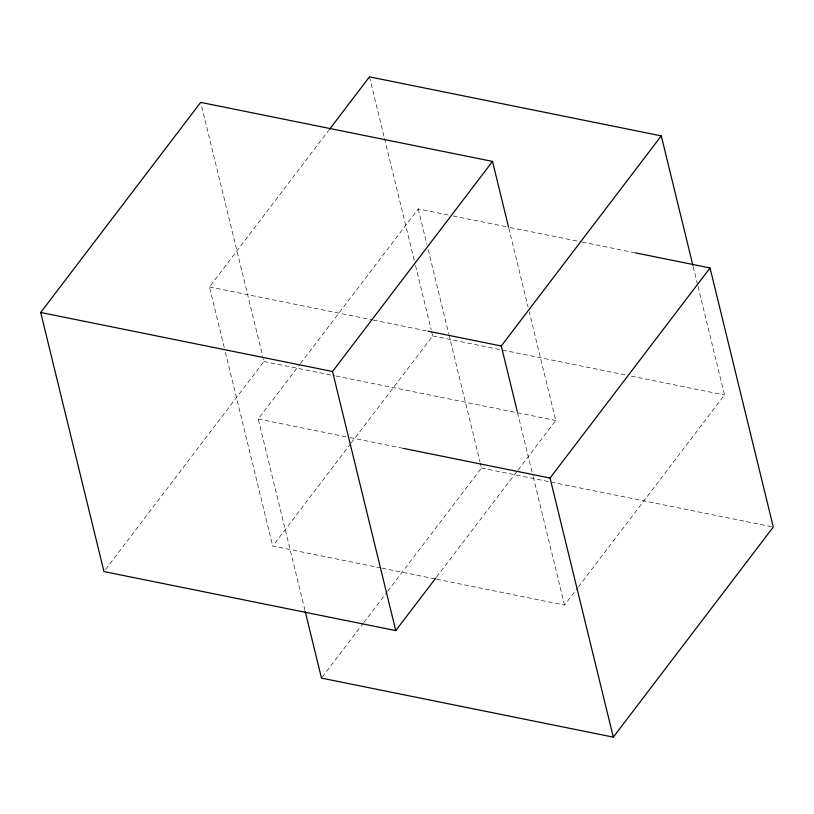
<?xml version="1.0" encoding="UTF-8"?>
<svg xmlns="http://www.w3.org/2000/svg" width="814" height="814" viewBox="0 0 814 814"><rect width="100%" height="100%" fill="white"/><g stroke="black" fill="none" stroke-linecap="round" stroke-linejoin="round"><path stroke-width="0.61" stroke-dasharray="4.07 3.05" d="M224.226 347.415L209.463 286.955L328.693 130.393M105.494 569.556L263.95 361.477L200.997 103.612M304.924 610.256L258.231 419.017L299.776 364.469M300.539 363.461L418.233 208.913L451.76 215.7M380.759 567.907L272.721 546.052L350.407 444.037M351.18 443.03L432.712 335.958L431.512 331.023M322.263 677.095L363.024 623.565M363.797 622.557L386.874 592.256M387.637 591.239L481.481 468.009L480.28 463.074M436.538 577.065L517.307 471.011M518.07 469.993L555.769 420.502L529.263 311.935M436.63 579.212L564.54 605.087L577.614 587.912M578.378 586.904L724.531 394.983L698.025 286.416M453.001 215.954L508.882 227.248M510.124 227.503L580.901 241.819M582.142 242.073L635.541 252.879M209.463 286.955L372.14 319.861M373.382 320.116L426.77 330.911M432.712 335.958L626.434 375.142M631.399 376.149L724.531 394.983M263.95 361.477L334.727 375.793M335.978 376.048L555.769 420.502M258.231 419.017L348.88 437.352M350.122 437.606L403.52 448.402M481.481 468.009L773.3 527.045M382 568.162L435.388 578.958M693.202 266.677L697.72 285.175M508.781 228.032L528.052 306.99M517.541 412.617L532.905 475.539M533.211 476.77L564.54 605.087M418.233 208.913L426.963 244.699M428.174 249.633L448.656 333.526M448.952 334.768L479.975 461.843M369.464 76.862L384.218 137.322M384.523 138.553L414.346 260.694M415.547 265.629L431.206 329.792M225.427 352.35L272.721 546.052"/><path stroke-width="1.22" d="M435.765 578.072L395.767 630.596L103.958 571.57L40.7 312.474L200.692 102.381L492.511 161.406L508.475 226.801M329.467 129.385L369.464 76.862L661.273 135.887L692.907 265.435M395.767 630.596L332.519 371.499L492.511 161.406M517.246 411.375L501.282 345.991L661.273 135.887M305.219 611.487L321.489 678.113L613.308 737.138L550.05 478.042L710.042 267.948L635.541 252.879M613.308 737.138L773.3 527.045L710.042 267.948M428.011 331.166L501.282 345.991M40.7 312.474L332.519 371.499M403.52 448.402L550.05 478.042"/></g></svg>
